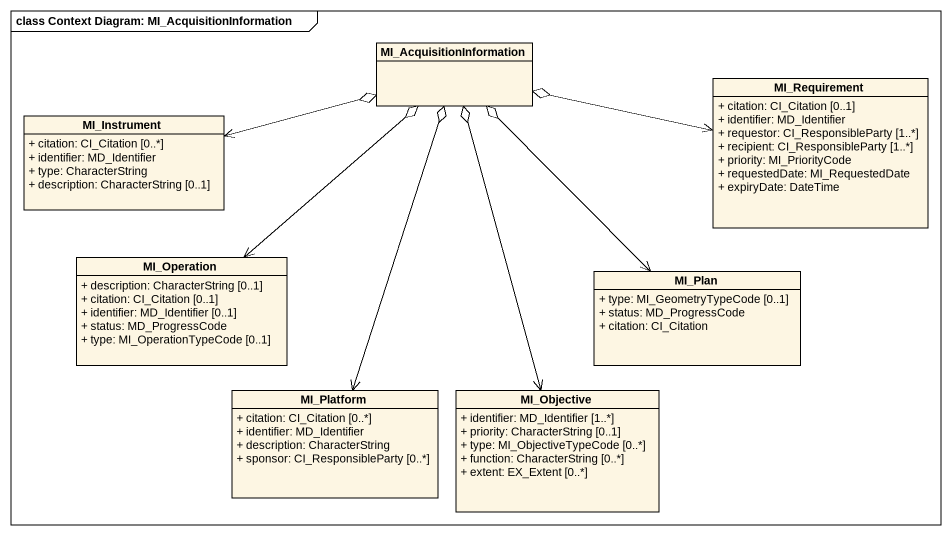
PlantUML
@startuml
mainframe class Context Diagram: MI_AcquisitionInformation
hide circle
hide empty members
skinparam classAttributeIconSize 0
class MI_AcquisitionInformation
class MI_Requirement {
  + citation: CI_Citation [0..1]
  + identifier: MD_Identifier
  + requestor: CI_ResponsibleParty [1..*]
  + recipient: CI_ResponsibleParty [1..*]
  + priority: MI_PriorityCode
  + requestedDate: MI_RequestedDate
  + expiryDate: DateTime
}
class MI_Instrument {
  + citation: CI_Citation [0..*]
  + identifier: MD_Identifier
  + type: CharacterString
  + description: CharacterString [0..1]
}
class MI_Operation {
  + description: CharacterString [0..1]
  + citation: CI_Citation [0..1]
  + identifier: MD_Identifier [0..1]
  + status: MD_ProgressCode
  + type: MI_OperationTypeCode [0..1]
}
class MI_Plan {
  + type: MI_GeometryTypeCode [0..1]
  + status: MD_ProgressCode
  + citation: CI_Citation
}
class MI_Platform {
  + citation: CI_Citation [0..*]
  + identifier: MD_Identifier
  + description: CharacterString
  + sponsor: CI_ResponsibleParty [0..*]
}
class MI_Objective {
  + identifier: MD_Identifier [1..*]
  + priority: CharacterString [0..1]
  + type: MI_ObjectiveTypeCode [0..*]
  + function: CharacterString [0..*]
  + extent: EX_Extent [0..*]
}
MI_AcquisitionInformation o-right-> MI_Requirement
MI_AcquisitionInformation o-left-> MI_Instrument
MI_AcquisitionInformation o--> MI_Operation
MI_AcquisitionInformation o--> MI_Plan
MI_AcquisitionInformation o--> MI_Objective
MI_Platform <-up-o MI_AcquisitionInformation
@enduml
